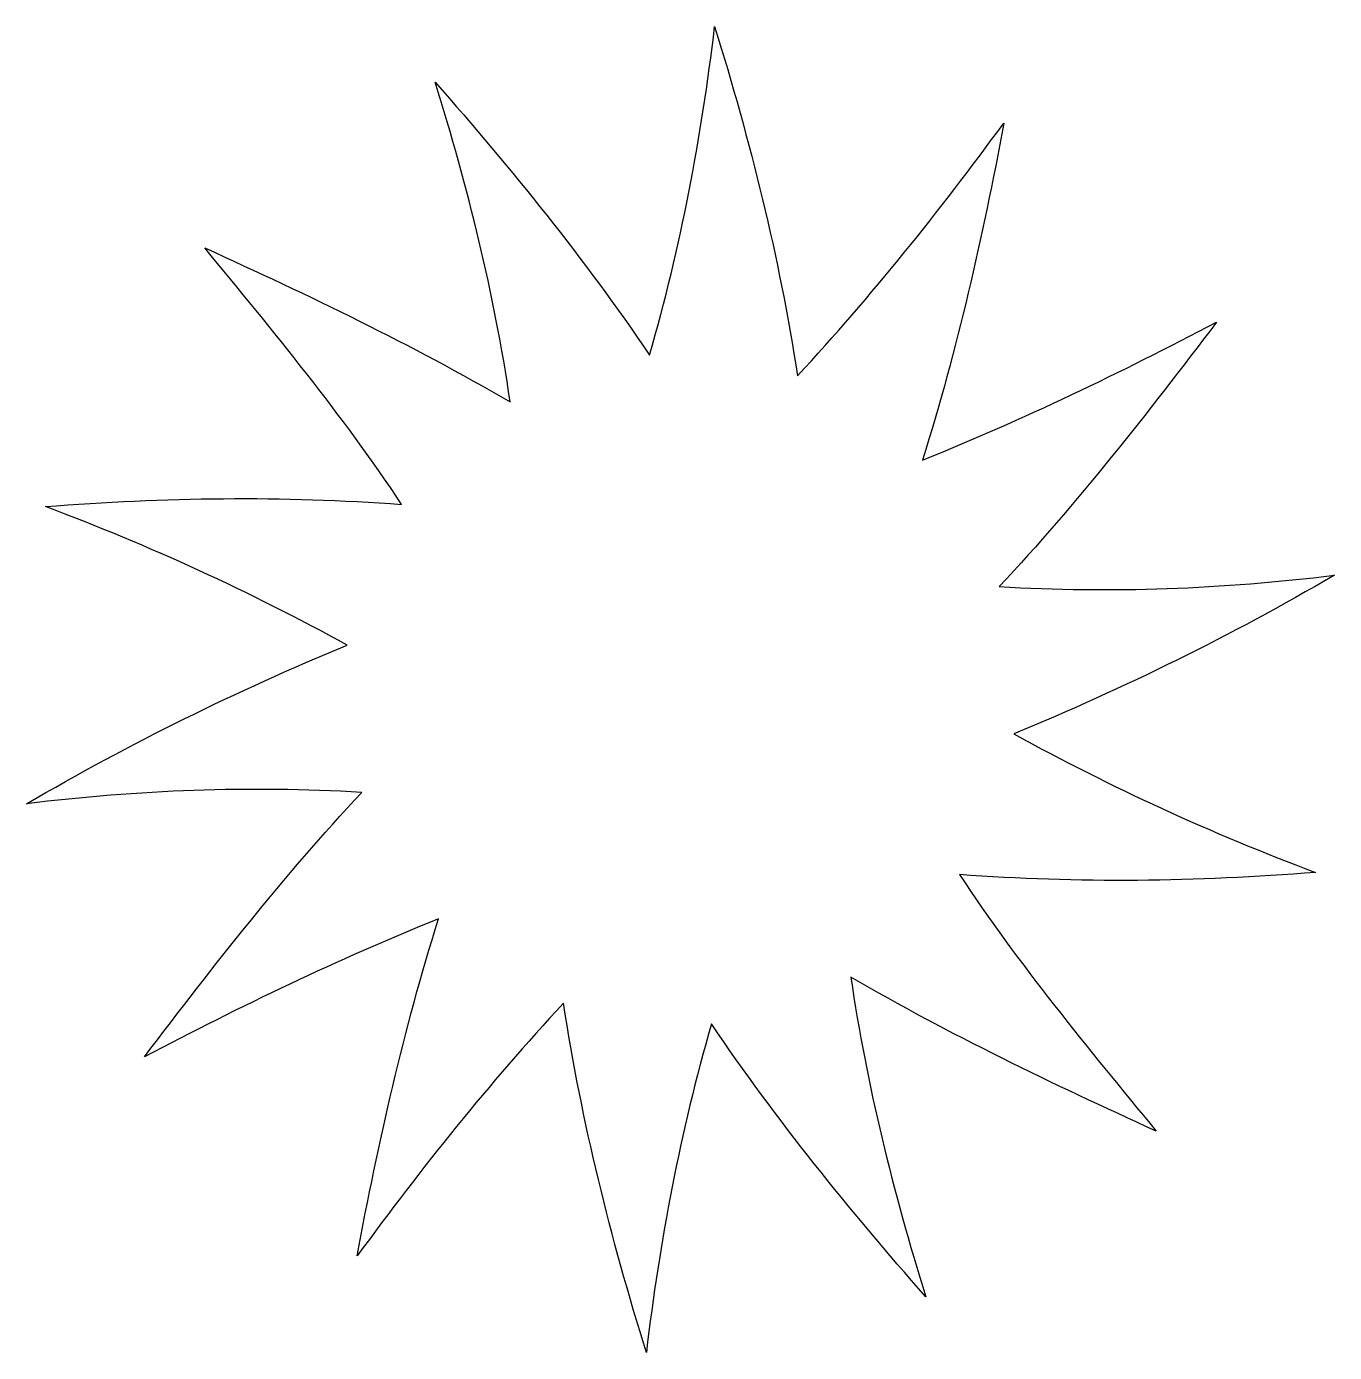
# Model space of a CAD drawing. Header units: centimetres. Extents: x -4.16 to 4.16, y -4.22 to 4.22.
import ezdxf

# ---------------------------------------------------------------- set-up
doc = ezdxf.new("R2010")
doc.units = ezdxf.units.CM
doc.header["$MEASUREMENT"] = 0
doc.layers.add('Layer 1', color=7, linetype='Continuous')

msp = doc.modelspace()

# ---------------------------------------------------------------- linework, layer by layer
at = {"layer": 'Layer 1', "color": 30}
msp.add_open_spline([(4.04368, -1.16488), (3.37878, -0.91477), (2.74376, -0.6255), (2.12209, -0.28175), (2.12209, -0.28175), (2.82922, 0.008), (3.50401, 0.3433), (4.16449, 0.72777), (4.16449, 0.72777), (3.4494, 0.64027), (2.74929, 0.61323), (2.0301, 0.65527), (2.0301, 0.65527), (2.52762, 1.18724), (2.97352, 1.75938), (3.4135, 2.33908), (3.4135, 2.33908), (2.80067, 2.01854), (2.18385, 1.71818), (1.54144, 1.46135), (1.54144, 1.46135), (1.76213, 2.16541), (1.92503, 2.88166), (2.05846, 3.60686), (2.05846, 3.60686), (1.64611, 3.04385), (1.22021, 2.50916), (0.74515, 1.99761), (0.74515, 1.99761), (0.62868, 2.75442), (0.44495, 3.49155), (0.21714, 4.22204), (0.21714, 4.22204), (0.13385, 3.50909), (0.001, 2.81999), (-0.19664, 2.1299), (-0.19664, 2.1299), (-0.6123, 2.74106), (-1.07297, 3.31383), (-1.56234, 3.86713), (-1.56234, 3.86713), (-1.35274, 3.19654), (-1.18748, 2.52699), (-1.0844, 1.83174), (-1.0844, 1.83174), (-1.71326, 2.19718), (-2.36823, 2.51129), (-3.02974, 2.81244), (-3.02974, 2.81244), (-2.59315, 2.28124), (-2.155, 1.75278), (-1.77596, 1.17827), (-1.77596, 1.17827), (-2.53357, 1.23606), (-3.28668, 1.22362), (-4.04368, 1.16486), (-4.04368, 1.16486), (-3.37878, 0.91478), (-2.74376, 0.62545), (-2.12209, 0.28176), (-2.12209, 0.28176), (-2.82919, -0.0081), (-3.50401, -0.34338), (-4.16449, -0.72784), (-4.16449, -0.72784), (-3.44945, -0.64029), (-2.74923, -0.61322), (-2.0301, -0.65532), (-2.0301, -0.65532), (-2.5276, -1.18729), (-2.97358, -1.7594), (-3.41347, -2.33915), (-3.41347, -2.33915), (-2.80067, -2.01861), (-2.18385, -1.71828), (-1.54146, -1.46142), (-1.54146, -1.46142), (-1.76218, -2.16548), (-1.92497, -2.88178), (-2.05851, -3.60698), (-2.05851, -3.60698), (-1.64616, -3.04395), (-1.22031, -2.50922), (-0.7452, -1.9977), (-0.7452, -1.9977), (-0.6287, -2.75449), (-0.44498, -3.49162), (-0.21714, -4.22205), (-0.21714, -4.22205), (-0.1339, -3.5091), (-0.001, -2.82), (0.19667, -2.12994), (0.19667, -2.12994), (0.61228, -2.74115), (1.07302, -3.31382), (1.56234, -3.86719), (1.56234, -3.86719), (1.35276, -3.19658), (1.18753, -2.52702), (1.0844, -1.83178), (1.0844, -1.83178), (1.71331, -2.1972), (2.36824, -2.51131), (3.02972, -2.81248), (3.02972, -2.81248), (2.59316, -2.28125), (2.15503, -1.75282), (1.77602, -1.17828), (1.77602, -1.17828), (2.53362, -1.23611), (3.28671, -1.22367), (4.04368, -1.16488)], degree=3, knots=[0, 0, 0, 0, 0.0344828, 0.0344828, 0.0344828, 0.0344828, 0.0689655, 0.0689655, 0.0689655, 0.0689655, 0.1034483, 0.1034483, 0.1034483, 0.1034483, 0.137931, 0.137931, 0.137931, 0.137931, 0.1724138, 0.1724138, 0.1724138, 0.1724138, 0.2068966, 0.2068966, 0.2068966, 0.2068966, 0.2413793, 0.2413793, 0.2413793, 0.2413793, 0.2758621, 0.2758621, 0.2758621, 0.2758621, 0.3103448, 0.3103448, 0.3103448, 0.3103448, 0.3448276, 0.3448276, 0.3448276, 0.3448276, 0.3793103, 0.3793103, 0.3793103, 0.3793103, 0.4137931, 0.4137931, 0.4137931, 0.4137931, 0.4482759, 0.4482759, 0.4482759, 0.4482759, 0.4827586, 0.4827586, 0.4827586, 0.4827586, 0.5172414, 0.5172414, 0.5172414, 0.5172414, 0.5517241, 0.5517241, 0.5517241, 0.5517241, 0.5862069, 0.5862069, 0.5862069, 0.5862069, 0.6206897, 0.6206897, 0.6206897, 0.6206897, 0.6551724, 0.6551724, 0.6551724, 0.6551724, 0.6896552, 0.6896552, 0.6896552, 0.6896552, 0.7241379, 0.7241379, 0.7241379, 0.7241379, 0.7586207, 0.7586207, 0.7586207, 0.7586207, 0.7931034, 0.7931034, 0.7931034, 0.7931034, 0.8275862, 0.8275862, 0.8275862, 0.8275862, 0.862069, 0.862069, 0.862069, 0.862069, 0.8965517, 0.8965517, 0.8965517, 0.8965517, 0.9310345, 0.9310345, 0.9310345, 0.9310345, 1, 1, 1, 1], dxfattribs=at)

doc.saveas('drawing.dxf')
